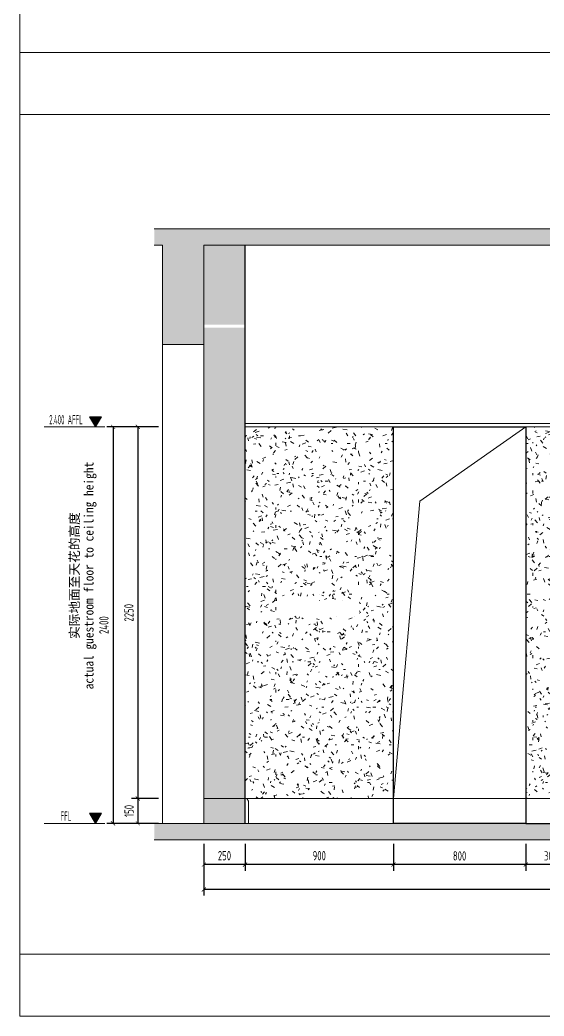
# Model space of a CAD drawing. Header units: millimetres. Extents: x 3162 to 221128, y -144913 to 11496.
# Drawn here: x 39055 to 42231, y -4234 to 1797 of the extents above; entities that cross this region are included whole.
import ezdxf
from ezdxf.enums import TextEntityAlignment as Align

# ---------------------------------------------------------------- set-up
doc = ezdxf.new("R2010")
doc.units = ezdxf.units.MM
doc.header["$LTSCALE"] = 10
doc.layers.get('Defpoints').update_dxf_attribs({"color": 250})
for name, color, linetype, lineweight in [('Contour【轮廓线】', 94, 'Continuous', 0), ('Drawing【图框、表格】', 150, 'Continuous', 0), ('Elevation【立面图库】', 150, 'Continuous', 0), ('FC-Hatch【平面填充】', 250, 'Continuous', 0), ('FF-Text【平面文字】', 2, 'Continuous', 0), ('Fine【细线】', 250, 'Continuous', 0), ('Finish【完成面】', 2, 'Continuous', 0), ('Gray【中细线】', 8, 'Continuous', 0), ('RC-dimensions', 44, 'Continuous', 0), ('Wall【立面墙】', 252, 'Continuous', 0)]:
    doc.layers.add(name, color=color, linetype=linetype, lineweight=lineweight)
doc.layers.add('T-05天花灯具', color=4, linetype='Continuous')
doc.styles.add('宋体', font='', dxfattribs={"width": 0.8})
doc.styles.add('尺寸标注', font='ARCHS.SHX', dxfattribs={"width": 0.8})
doc.styles.add('标高', font='ARCHS.SHX', dxfattribs={"width": 0.5})
doc.styles.get('宋体').set_extended_font_data('SimSun')
doc.dimstyles.new('海龙1：25', dxfattribs={"dimscale": 25, "dimtxt": 2.25, "dimasz": 1, "dimexe": 1.5, "dimexo": 1, "dimgap": 1, "dimtad": 1, "dimdec": 0, "dimrnd": 5, "dimdsep": 46, "dimtxsty": '尺寸标注', "dimblk": 'ARCHTICK', "dimblk1": 'ARCHTICK', "dimblk2": 'ARCHTICK', "dimcen": 1, "dimclrd": 44, "dimclre": 44, "dimclrt": 2, "dimadec": 0, "dimazin": 0, "dimtfac": 1, "dimtdec": 0, "dimtix": 1, "dimtmove": 2, "dimatfit": 3, "dimldrblk": 'hl_arrow2', "dimfxl": 5, "dimfxlon": 1, "dimarcsym": 0})
pattern_1 = [(225, (0, 0), (35.35534, -35.35534), []), (230, (0, 0), (-71.72602, 6.27522), [7.5, -82.5]), (175, (0, 0), (13.87511, -75.21923), [6, -66]), (280.4514, (-5.98, 0.52), (-57.85092, -68.94393), [6.374, -70.1142]), (226.1842, (-2e-15, -20), (-106.72409, 16.55189), [11.25, -123.75]), (276.6356, (-8.89, -18.62), (-93.46626, -97.41178), [9.56105, -105.1713]), (171.1842, (-2e-15, -20), (-93.46618, -97.41189), [9, -99]), (201, (-10, -15), (-59.6907, 40.26189), [7.5, -82.5]), (146, (-10, -15), (-24.33156, -72.51501), [6, -66]), (251.4514, (-14.974, -11.645), (-84.02223, -32.25304), [6.374, -70.1142]), (217.5, (0, 0), (-1.215986, -33.289385), [0.5, -65.2, 0.5, -67, 0.5, -66.25]), (187.5, (0, 0), (-26.306954, -39.44117), [0.5, -38.2, 0.5, -63.7, 0.5, -25.25]), (147.5, (22.3, -3e-15), (-53.382244, 2.255487), [0.5, -25, 0.5, -78, 0.5, -103.5]), (137.5, (32.3, -4e-15), (-58.318617, -10.0105), [0.5, -32.5, 0.5, -51.8, 0.5, -73.5])]
pattern_2 = [(0, (216, 144), (132, 228), [12, -201, 9, -87, 18, -213]), (10, (159, 267), (80.6761, 285.3443), [21, -51, 27, -159, 15, -198]), (20, (129, 171), (133.47095, 220.97625), [24, -165, 21, -123, 15, -96]), (30, (216, 153), (-21.9693, 254.0519), [15, -99, 12, -147, 9, -195]), (40, (132, 219), (33.8359, 216.37036), [12, -132, 9, -84, 24, -153]), (50, (177, 111), (-80.2479, 235.7335), [6, -111, 15, -183, 18, -93]), (60, (186, 132), (-99.473, 223.7077), [15, -123, 6, -144, 12, -111]), (70, (153, 96), (-109.8923, 215.58685), [9, -57, 18, -96, 12, -132]), (80, (168, 273), (-208.5653, 164.7195), [21, -132, 9, -156, 18, -147]), (90, (186, 144), (-264, 111), [18, -93, 12, -183, 6, -186]), (100, (138, 237), (-247.9715, 145.1453), [21, -117, 18, -96, 21, -219]), (110, (117, 66), (-240.4403, 81.6911), [24, -78, 12, -159, 18, -174]), (120, (36, 102), (-286.65, 28.4923), [15, -201, 18, -93, 21, -123]), (130, (102, 36), (-279.1078, 71.2661), [9, -66, 12, -129, 24, -168]), (140, (12, 276), (-220.59685, -34.2057), [18, -108, 21, -93, 12, -126]), (150, (261, 18), (-204.825, -120.7673), [12, -84, 24, -186, 21, -171]), (160, (63, 186), (-237.9011, -162.4287), [18, -126, 15, -114, 12, -183]), (170, (81, 114), (-215.644, -169.1232), [27, -99, 18, -135, 24, -132])]

# ---------------------------------------------------------------- blocks, each defined once
blk = doc.blocks.new('海龙工具_踢脚线')
blk.add_lwpolyline([(20, 0), (20, 90), (10, 100), (0, 100)])
blk = doc.blocks.new('_ArchTick')
at = {"color": 2, "linetype": 'ByBlock', "const_width": 0.15}
blk.add_lwpolyline([(-0.5, -0.5), (0.5, 0.5)], dxfattribs=at)
blk = doc.blocks.new('*D1067')
at = {"layer": 'Defpoints', "color": 0, "transparency": 16777216}
for p in [(39919.3, -2917.4), (39769.3, -3067.4), (39919.3, -3067.4)]:
    blk.add_point(p, dxfattribs=at)
at = {"layer": 'RC-dimensions', "color": 44, "lineweight": -2, "transparency": 16777216}
for p, q in [((39894.3, -2917.4), (39731.8, -2917.4)), ((39769.3, -2917.4), (39769.3, -3067.4)), ((39894.3, -3067.4), (39731.8, -3067.4))]:
    blk.add_line(p, q, dxfattribs=at)
at = {"layer": 'RC-dimensions', "color": 44, "lineweight": -2, "transparency": 16777216, "xscale": 25, "yscale": 25, "zscale": 25}
for p, rotation in [((39769.3, -2917.4), 90), ((39769.3, -3067.4), 270)]:
    blk.add_blockref('_ArchTick', p, dxfattribs=dict(at, rotation=rotation))
at = {"layer": 'RC-dimensions', "color": 2, "transparency": 16777216, "insert": (39716.2, -2992.4), "char_height": 56.25, "attachment_point": 5, "rotation": 90, "style": '尺寸标注'}
blk.add_mtext('150', dxfattribs=at)
blk = doc.blocks.new('hl_arrow2')
at = {"color": 2}
blk.add_line((-0.22, 0), (-1, 0), dxfattribs=at)
blk.add_lwpolyline([(-0.22, 0), (-0.86, -0.69), (-0.65, -0.86), (0, 0), (-0.65, 0.86), (-0.86, 0.69)], close=True, dxfattribs=at)
for points in [[(-0.86, 0.69), (-0.65, 0.86), (-0.22, 0), (0, 0)], [(-0.86, -0.69), (-0.65, -0.86), (-0.22, 0), (0, 0)]]:
    blk.add_solid(points, dxfattribs=at)
blk = doc.blocks.new('海龍_立面标识')
at = {"style": '宋体', "width": 0.9, "flags": 8}
blk.add_attdef('FLOOR_HEIGHT', text='', height=2.25, rotation=90, dxfattribs=at).set_placement((0, 0), align=Align.CENTER)
at = {"style": '宋体', "flags": 8}
blk.add_attdef('HEIGHT', text='', height=2.25, rotation=90, dxfattribs=at).set_placement((-3.5, 0), align=Align.CENTER)
blk = doc.blocks.new('hl_Elevation-A2')
blk.add_hatch(color=150).paths.add_polyline_path([(3.74, 2.47), (2.27, 0), (0.8, 2.47)])
at = {"color": 150}
blk.add_line((0, 0), (14.67, 0), dxfattribs=at)
blk.add_lwpolyline([(3.74, 2.47), (2.27, 0), (0.8, 2.47)], close=True, dxfattribs=at)
at = {"color": 2, "style": '标高', "width": 0.8, "flags": 8}
blk.add_attdef('HEIGHT', text='', height=2.25, dxfattribs=at).set_placement((9.42, 1.75), align=Align.MIDDLE_CENTER)
blk = doc.blocks.new('*D1070')
at = {"layer": 'Defpoints', "color": 0, "transparency": 16777216}
for p in [(40169.3, -3167.4), (46919.3, -3167.4), (40169.3, -3467.4)]:
    blk.add_point(p, dxfattribs=at)
at = {"layer": 'RC-dimensions', "color": 44, "lineweight": -2, "transparency": 16777216}
for p, q in [((40169.3, -3342.4), (40169.3, -3504.9)), ((46919.3, -3342.4), (46919.3, -3504.9)), ((46919.3, -3467.4), (40169.3, -3467.4))]:
    blk.add_line(p, q, dxfattribs=at)
at = {"layer": 'RC-dimensions', "color": 44, "lineweight": -2, "transparency": 16777216, "xscale": 25, "yscale": 25, "zscale": 25, "rotation": 180}
blk.add_blockref('_ArchTick', (40169.3, -3467.4), dxfattribs=at)
at = {"layer": 'RC-dimensions', "color": 44, "lineweight": -2, "transparency": 16777216, "xscale": 25, "yscale": 25, "zscale": 25}
blk.add_blockref('_ArchTick', (46919.3, -3467.4), dxfattribs=at)
at = {"layer": 'RC-dimensions', "color": 2, "transparency": 16777216, "insert": (43544.3, -3413.1), "char_height": 56.25, "attachment_point": 5, "style": '尺寸标注'}
blk.add_mtext('6750', dxfattribs=at)
blk = doc.blocks.new('*D1091')
at = {"layer": 'Defpoints', "color": 0, "transparency": 16777216}
for p in [(39919.3, -667.4), (39769.3, -2917.4), (39919.3, -2917.4)]:
    blk.add_point(p, dxfattribs=at)
at = {"layer": 'RC-dimensions', "color": 44, "lineweight": -2, "transparency": 16777216}
for p, q in [((39894.3, -667.4), (39731.8, -667.4)), ((39769.3, -667.4), (39769.3, -2917.4)), ((39894.3, -2917.4), (39731.8, -2917.4))]:
    blk.add_line(p, q, dxfattribs=at)
at = {"layer": 'RC-dimensions', "color": 44, "lineweight": -2, "transparency": 16777216, "xscale": 25, "yscale": 25, "zscale": 25}
for p, rotation in [((39769.3, -667.4), 90), ((39769.3, -2917.4), 270)]:
    blk.add_blockref('_ArchTick', p, dxfattribs=dict(at, rotation=rotation))
at = {"layer": 'RC-dimensions', "color": 2, "transparency": 16777216, "insert": (39715, -1792.4), "char_height": 56.25, "attachment_point": 5, "rotation": 90, "style": '尺寸标注'}
blk.add_mtext('2250', dxfattribs=at)
blk = doc.blocks.new('*D1092')
at = {"layer": 'Defpoints', "color": 0, "transparency": 16777216}
for p in [(39919.3, -667.4), (39619.3, -3067.4), (39919.3, -3067.4)]:
    blk.add_point(p, dxfattribs=at)
at = {"layer": 'RC-dimensions', "color": 44, "lineweight": -2, "transparency": 16777216}
for p, q in [((39744.3, -667.4), (39581.8, -667.4)), ((39619.3, -667.4), (39619.3, -3067.4)), ((39744.3, -3067.4), (39581.8, -3067.4))]:
    blk.add_line(p, q, dxfattribs=at)
at = {"layer": 'RC-dimensions', "color": 44, "lineweight": -2, "transparency": 16777216, "xscale": 25, "yscale": 25, "zscale": 25}
for p, rotation in [((39619.3, -667.4), 90), ((39619.3, -3067.4), 270)]:
    blk.add_blockref('_ArchTick', p, dxfattribs=dict(at, rotation=rotation))
at = {"layer": 'RC-dimensions', "color": 2, "transparency": 16777216, "insert": (39563.9, -1867.4), "char_height": 56.25, "attachment_point": 5, "rotation": 90, "style": '尺寸标注'}
blk.add_mtext('2400', dxfattribs=at)
blk = doc.blocks.new('*D1103')
at = {"layer": 'Defpoints', "color": 0, "transparency": 16777216}
for p in [(40169.3, -3167.4), (40419.3, -3167.4), (40169.3, -3317.4)]:
    blk.add_point(p, dxfattribs=at)
at = {"layer": 'RC-dimensions', "color": 44, "lineweight": -2, "transparency": 16777216}
for p, q in [((40169.3, -3192.4), (40169.3, -3354.9)), ((40419.3, -3192.4), (40419.3, -3354.9)), ((40419.3, -3317.4), (40169.3, -3317.4))]:
    blk.add_line(p, q, dxfattribs=at)
at = {"layer": 'RC-dimensions', "color": 44, "lineweight": -2, "transparency": 16777216, "xscale": 25, "yscale": 25, "zscale": 25, "rotation": 180}
blk.add_blockref('_ArchTick', (40169.3, -3317.4), dxfattribs=at)
at = {"layer": 'RC-dimensions', "color": 44, "lineweight": -2, "transparency": 16777216, "xscale": 25, "yscale": 25, "zscale": 25}
blk.add_blockref('_ArchTick', (40419.3, -3317.4), dxfattribs=at)
at = {"layer": 'RC-dimensions', "color": 2, "transparency": 16777216, "insert": (40294.3, -3263.1), "char_height": 56.25, "attachment_point": 5, "style": '尺寸标注'}
blk.add_mtext('250', dxfattribs=at)
blk = doc.blocks.new('*D1104')
at = {"layer": 'Defpoints', "color": 0, "transparency": 16777216}
for p in [(40419.3, -3167.4), (41318.3, -3167.4), (40419.3, -3317.4)]:
    blk.add_point(p, dxfattribs=at)
at = {"layer": 'RC-dimensions', "color": 44, "lineweight": -2, "transparency": 16777216}
for p, q in [((40419.3, -3192.4), (40419.3, -3354.9)), ((41318.3, -3192.4), (41318.3, -3354.9)), ((41318.3, -3317.4), (40419.3, -3317.4))]:
    blk.add_line(p, q, dxfattribs=at)
at = {"layer": 'RC-dimensions', "color": 44, "lineweight": -2, "transparency": 16777216, "xscale": 25, "yscale": 25, "zscale": 25, "rotation": 180}
blk.add_blockref('_ArchTick', (40419.3, -3317.4), dxfattribs=at)
at = {"layer": 'RC-dimensions', "color": 44, "lineweight": -2, "transparency": 16777216, "xscale": 25, "yscale": 25, "zscale": 25}
blk.add_blockref('_ArchTick', (41318.3, -3317.4), dxfattribs=at)
at = {"layer": 'RC-dimensions', "color": 2, "transparency": 16777216, "insert": (40868.8, -3263.1), "char_height": 56.25, "attachment_point": 5, "style": '尺寸标注'}
blk.add_mtext('900', dxfattribs=at)
blk = doc.blocks.new('*D1105')
at = {"layer": 'Defpoints', "color": 0, "transparency": 16777216}
for p in [(41318.3, -3167.4), (42120.4, -3167.4), (41318.3, -3317.4)]:
    blk.add_point(p, dxfattribs=at)
at = {"layer": 'RC-dimensions', "color": 44, "lineweight": -2, "transparency": 16777216}
for p, q in [((41318.3, -3192.4), (41318.3, -3354.9)), ((42120.4, -3192.4), (42120.4, -3354.9)), ((42120.4, -3317.4), (41318.3, -3317.4))]:
    blk.add_line(p, q, dxfattribs=at)
at = {"layer": 'RC-dimensions', "color": 44, "lineweight": -2, "transparency": 16777216, "xscale": 25, "yscale": 25, "zscale": 25, "rotation": 180}
blk.add_blockref('_ArchTick', (41318.3, -3317.4), dxfattribs=at)
at = {"layer": 'RC-dimensions', "color": 44, "lineweight": -2, "transparency": 16777216, "xscale": 25, "yscale": 25, "zscale": 25}
blk.add_blockref('_ArchTick', (42120.4, -3317.4), dxfattribs=at)
at = {"layer": 'RC-dimensions', "color": 2, "transparency": 16777216, "insert": (41719.3, -3264.3), "char_height": 56.25, "attachment_point": 5, "style": '尺寸标注'}
blk.add_mtext('800', dxfattribs=at)
blk = doc.blocks.new('*D1106')
at = {"layer": 'Defpoints', "color": 0, "transparency": 16777216}
for p in [(42120.4, -3167.4), (42420.4, -3167.4), (42120.4, -3317.4)]:
    blk.add_point(p, dxfattribs=at)
at = {"layer": 'RC-dimensions', "color": 44, "lineweight": -2, "transparency": 16777216}
for p, q in [((42120.4, -3192.4), (42120.4, -3354.9)), ((42420.4, -3192.4), (42420.4, -3354.9)), ((42420.4, -3317.4), (42120.4, -3317.4))]:
    blk.add_line(p, q, dxfattribs=at)
at = {"layer": 'RC-dimensions', "color": 44, "lineweight": -2, "transparency": 16777216, "xscale": 25, "yscale": 25, "zscale": 25, "rotation": 180}
blk.add_blockref('_ArchTick', (42120.4, -3317.4), dxfattribs=at)
at = {"layer": 'RC-dimensions', "color": 44, "lineweight": -2, "transparency": 16777216, "xscale": 25, "yscale": 25, "zscale": 25}
blk.add_blockref('_ArchTick', (42420.4, -3317.4), dxfattribs=at)
at = {"layer": 'RC-dimensions', "color": 2, "transparency": 16777216, "insert": (42270.4, -3264.3), "char_height": 56.25, "attachment_point": 5, "style": '尺寸标注'}
blk.add_mtext('300', dxfattribs=at)

msp = doc.modelspace()

# ---------------------------------------------------------------- hatches: boundary and pattern name
at = {"layer": 'FC-Hatch【平面填充】'}
h = msp.add_hatch(dxfattribs=at)
h.set_pattern_fill('钢筋混凝土', color=256, scale=50, angle=180, style=0, pattern_type=2)
h.set_pattern_definition(pattern_1)
h.paths.add_polyline_path([(39869.3, 532.6), (47219.3, 532.6), (47219.3, 432.6), (47169.3, 432.6), (47169.3, -217.4), (46919.3, -217.4), (46919.3, 432.6), (40169.3, 432.6), (40169.3, -167.4), (39919.3, -167.4), (39919.3, 432.6), (39869.3, 432.6)])
h = msp.add_hatch(dxfattribs=at)
h.set_pattern_fill('钢筋混凝土', color=256, scale=37.5, style=0, pattern_type=2)
h.set_pattern_definition([(45, (40169.322, -47.38), (-26.5165, 26.5165), []), (50, (40169.322, -47.38), (53.7945, -4.7064), [5.625, -61.875]), (355, (40169.32, -47.38), (-10.4063, 56.4144), [4.5, -49.5]), (100.4514, (40173.805, -47.77), (43.3882, 51.70795), [4.7805, -52.58565]), (46.1842, (40169.32, -32.38), (80.043, -12.4139), [8.4375, -92.8125]), (96.6356, (40175.99, -33.41), (70.0997, 73.0588), [7.1708, -78.8785]), (351.1842, (40169.32, -32.38), (70.0996, 73.059), [6.75, -74.25]), (21, (40176.822, -36.13), (44.768, -30.1964), [5.625, -61.875]), (326, (40176.82, -36.13), (18.2487, 54.3863), [4.5, -49.5]), (71.4514, (40180.553, -38.645), (63.0167, 24.1898), [4.7805, -52.58565]), (37.5, (40169.322, -47.38), (0.91199, 24.96704), [0.375, -48.9, 0.375, -50.25, 0.375, -49.6875]), (7.5, (40169.322, -47.38), (19.73022, 29.58088), [0.375, -28.65, 0.375, -47.775, 0.375, -18.9375]), (327.5, (40152.597, -47.38), (40.03668, -1.69162), [0.375, -18.75, 0.375, -58.5, 0.375, -77.625]), (317.5, (40145.097, -47.38), (43.73896, 7.50787), [0.375, -24.375, 0.375, -38.85, 0.375, -55.125])])
h.paths.add_polyline_path([(40419.3, 432.6), (40169.3, 432.6), (40169.3, -47.4), (40419.3, -47.4)])
h.paths.add_polyline_path([(40419.3, -67.4), (40169.3, -67.4), (40169.3, -167.4), (40169.3, -2917.4), (40419.3, -2917.4)])
h.paths.add_polyline_path([(40419.3, -2917.4), (40169.3, -2917.4), (40169.3, -3067.4), (40419.3, -3067.4)])
h = msp.add_hatch(dxfattribs=at)
h.set_pattern_fill('地毯', color=256, scale=300, style=0, pattern_type=2)
h.set_pattern_definition([(0, (40635.32, -2773.38), (132, 228), [12, -201, 9, -87, 18, -213]), (10, (40578.32, -2650.38), (80.676, 285.344), [21, -51, 27, -159, 15, -198]), (20, (40548.32, -2746.38), (133.471, 220.976), [24, -165, 21, -123, 15, -96]), (30, (40635.32, -2764.38), (-21.97, 254.052), [15, -99, 12, -147, 9, -195]), (40, (40551.32, -2698.38), (33.836, 216.37), [12, -132, 9, -84, 24, -153]), (50, (40596.32, -2806.38), (-80.248, 235.733), [6, -111, 15, -183, 18, -93]), (60, (40605.32, -2785.38), (-99.473, 223.708), [15, -123, 6, -144, 12, -111]), (70, (40572.32, -2821.38), (-109.892, 215.587), [9, -57, 18, -96, 12, -132]), (80, (40587.32, -2644.38), (-208.565, 164.72), [21, -132, 9, -156, 18, -147]), (90, (40605.32, -2773.38), (-264, 111), [18, -93, 12, -183, 6, -186]), (100, (40557.32, -2680.38), (-247.971, 145.145), [21, -117, 18, -96, 21, -219]), (110, (40536.32, -2851.38), (-240.44, 81.691), [24, -78, 12, -159, 18, -174]), (120, (40455.32, -2815.38), (-286.65, 28.492), [15, -201, 18, -93, 21, -123]), (130, (40521.32, -2881.38), (-279.108, 71.266), [9, -66, 12, -129, 24, -168]), (140, (40431.32, -2641.38), (-220.597, -34.206), [18, -108, 21, -93, 12, -126]), (150, (40680.32, -2899.38), (-204.825, -120.767), [12, -84, 24, -186, 21, -171]), (160, (40482.32, -2731.38), (-237.9, -162.429), [18, -126, 15, -114, 12, -183]), (170, (40500.32, -2803.38), (-215.644, -169.123), [27, -99, 18, -135, 24, -132])])
h.paths.add_polyline_path([(40868.8, -667.4), (40419.3, -667.4), (40419.3, -2917.4), (40429.3, -2917.4), (40868.8, -2917.4), (40868.8, -1816.5), (40825.8, -1816.5, -0.414214), (40819.6, -1810.4, -0.414214), (40813.5, -1816.5), (40727.5, -1816.5, -0.414214), (40721.4, -1810.4, -0.414214), (40715.2, -1816.5), (40629.2, -1816.5, -0.414214), (40623.1, -1810.4), (40623.1, -1724.4, -0.414214), (40629.2, -1718.2), (40715.2, -1718.2, -0.414214), (40721.4, -1724.4, -0.414214), (40727.5, -1718.2), (40813.5, -1718.2, -0.414214), (40819.6, -1724.4, -0.414214), (40825.8, -1718.2), (40868.8, -1718.2)])
h = msp.add_hatch(dxfattribs=at)
h.set_pattern_fill('地毯', color=256, scale=300, style=0, pattern_type=2)
h.set_pattern_definition(pattern_2)
h.paths.add_polyline_path([(41318.3, -667.4), (40868.8, -667.4), (40868.8, -1718.2), (40911.8, -1718.2, -0.414214), (40917.9, -1724.4, -0.414214), (40924.1, -1718.2), (41016.2, -1718.2), (41016.2, -1719.9, -0.414214), (41018.4, -1717.7), (41113.5, -1717.7), (41113.5, -1817.1), (41016.2, -1817.1), (41016.2, -1810.4, -0.414214), (41010.1, -1816.5), (40924.1, -1816.5, -0.414214), (40917.9, -1810.4, -0.414214), (40911.8, -1816.5), (40868.8, -1816.5), (40868.8, -2917.4), (41318.3, -2917.4)])
h = msp.add_hatch(dxfattribs=at)
h.set_pattern_fill('地毯', color=256, scale=300, style=0, pattern_type=2)
h.set_pattern_definition(pattern_2)
h.paths.add_polyline_path([(42360.4, -667.4), (42120.4, -667.4), (42120.4, -2917.4), (42420.4, -2917.4), (42420.4, -2597.4), (42320.4, -2597.4), (42320.4, -2577.4), (42360.4, -2577.4)])
h = msp.add_hatch(dxfattribs=at)
h.set_pattern_fill('钢筋混凝土', color=256, scale=50, angle=180, style=0, pattern_type=2)
h.set_pattern_definition(pattern_1)
h.paths.add_polyline_path([(39869.3, -3167.4), (39869.3, -3067.4), (47219.3, -3067.4), (47219.3, -3167.4)])

# ---------------------------------------------------------------- linework, layer by layer
at = {"layer": 'Contour【轮廓线】'}
msp.add_line((40169.3, -2917.4), (46919.3, -2917.4), dxfattribs=at)
at = {"layer": 'Drawing【图框、表格】'}
for points in [[(39054.6, -4234.3), (39054.6, 6683.4), (53613.4, 6683.4), (53613.4, -4234.3)], [(39054.6, -4234.3), (39054.6, 6683.4), (53613.4, 6683.4), (53613.4, -4234.3)], [(39054.6, 1224.6), (39054.6, 1599.6), (53613.4, 1599.6), (53613.4, 1224.6)], [(39054.6, -4234.3), (39054.6, -3859.3), (53613.4, -3859.3), (53613.4, -4234.3)]]:
    msp.add_lwpolyline(points, close=True, dxfattribs=at)
at = {"layer": 'Fine【细线】', "color": 250}
msp.add_lwpolyline([(41318.3, -2917.4), (41478.7, -1117.4), (42120.4, -667.4)], dxfattribs=at)
at = {"layer": 'Finish【完成面】'}
for p, q in [((40169.3, -67.4), (40169.3, -3067.4)), ((40169.3, -3067.4), (46919.3, -3067.4))]:
    msp.add_line(p, q, dxfattribs=at)
msp.add_lwpolyline([(40419.3, -667.4), (40419.3, -667.4), (43139.3, -667.4), (43139.3, -367.4), (46919.3, -367.4)], dxfattribs=at)
at = {"layer": 'Gray【中细线】'}
msp.add_lwpolyline([(40419.3, -647.4), (40419.3, -647.4), (43119.3, -647.4), (43119.3, -347.4), (46919.3, -347.4)], dxfattribs=at)
at = {"layer": 'T-05天花灯具'}
msp.add_line((40419.3, -3067.4), (40419.3, 432.6), dxfattribs=at)
msp.add_lwpolyline([(41318.3, -667.4), (42120.4, -667.4), (42120.4, -3067.4), (41318.3, -3067.4)], close=True, dxfattribs=at)
msp.add_lwpolyline([(42120.4, -3067.4), (43119.3, -3067.4)], dxfattribs=at)
at = {"layer": 'Wall【立面墙】'}
msp.add_line((47219.3, 532.6), (39869.3, 532.6), dxfattribs=at)
msp.add_lwpolyline([(47219.3, 432.6), (47169.3, 432.6), (47169.3, -217.4), (46919.3, -217.4), (46919.3, 432.6), (40169.3, 432.6), (40169.3, -167.4), (39919.3, -167.4), (39919.3, 432.6), (39869.3, 432.6)], dxfattribs=at)
for points in [[(40169.3, -3067.4), (40169.3, -167.4), (39919.3, -167.4), (39919.3, -3067.4)], [(39869.3, -3067.4), (39869.3, -3067.4), (47219.3, -3067.4), (47219.3, -3067.4)], [(39869.3, -3167.4), (39869.3, -3167.4), (47219.3, -3167.4), (47219.3, -3167.4)]]:
    msp.add_lwpolyline(points, close=True, dxfattribs=at)

# ---------------------------------------------------------------- block references
at = {"layer": 'Contour【轮廓线】', "yscale": 1.5}
msp.add_blockref('海龙工具_踢脚线', (40419.3, -3067.4), dxfattribs=at)
at = {"layer": 'Elevation【立面图库】'}
ref = msp.add_blockref('hl_Elevation-A2', (39569.3, -667.4), dxfattribs=dict(at, xscale=-25, yscale=25, zscale=25))
ref.add_attrib('HEIGHT', '2.400 AFFL', dxfattribs={"layer": '0', "color": 2, "height": 56.25, "style": '标高', "width": 0.5}).set_placement((39333.8, -623.6), align=Align.MIDDLE_CENTER)
ref = msp.add_blockref('hl_Elevation-A2', (39569.3, -3067.4), dxfattribs=dict(at, xscale=-25, yscale=25, zscale=25))
ref.add_attrib('HEIGHT', 'FFL', dxfattribs={"layer": '0', "color": 2, "height": 56.25, "style": '标高', "width": 0.5}).set_placement((39333.8, -3023.6), align=Align.MIDDLE_CENTER)
at = {"layer": 'FF-Text【平面文字】'}
ref = msp.add_blockref('海龍_立面标识', (39500.6, -1567.4), dxfattribs=dict(at, xscale=25, yscale=25, zscale=25))
ref.add_attrib('FLOOR_HEIGHT', 'actual guestroom floor to ceiling height', dxfattribs={"layer": '0', "height": 56.25, "rotation": 90, "style": '宋体', "width": 0.9}).set_placement((39500.6, -1567.4), align=Align.CENTER)
ref.add_attrib('HEIGHT', '实际地面至天花的高度', dxfattribs={"layer": '0', "height": 56.25, "rotation": 90, "style": '宋体'}).set_placement((39413.1, -1567.4), align=Align.CENTER)

# ---------------------------------------------------------------- dimensions: what is measured, and where the dimension line sits
at = {"layer": 'RC-dimensions'}
for base, p1, p2, angle, picture, middle in [((39619.3, -3067.4), (39919.3, -667.4), (39919.3, -3067.4), 270, '*D1092', (39563.9, -1867.4)), ((39769.3, -2917.4), (39919.3, -667.4), (39919.3, -2917.4), 270, '*D1091', (39715, -1792.4)), ((39769.3, -3067.4), (39919.3, -2917.4), (39919.3, -3067.4), 270, '*D1067', (39716.2, -2992.4)), ((40169.3, -3467.4), (46919.3, -3167.4), (40169.3, -3167.4), 180, '*D1070', (43544.3, -3413.1)), ((40169.3, -3317.4), (40419.3, -3167.4), (40169.3, -3167.4), 180, '*D1103', (40294.3, -3263.1)), ((40419.3, -3317.4), (41318.3, -3167.4), (40419.3, -3167.4), 180, '*D1104', (40868.8, -3263.1)), ((41318.3, -3317.4), (42120.4, -3167.4), (41318.3, -3167.4), 180, '*D1105', (41719.3, -3264.3)), ((42120.4, -3317.4), (42420.4, -3167.4), (42120.4, -3167.4), 180, '*D1106', (42270.4, -3264.3))]:
    dim = msp.add_linear_dim(base=base, p1=p1, p2=p2, angle=angle, dimstyle='海龙1：25', override={"dimscale": 25, "dimtxsty": '尺寸标注', "dimblk1": 'ArchTick', "dimblk2": 'ArchTick', "dimsah": 1, "dimclrt": 2}, dxfattribs=at)
    dim.commit()
    dim.dimension.update_dxf_attribs({"geometry": picture, "text_midpoint": middle})

doc.saveas('drawing.dxf')
